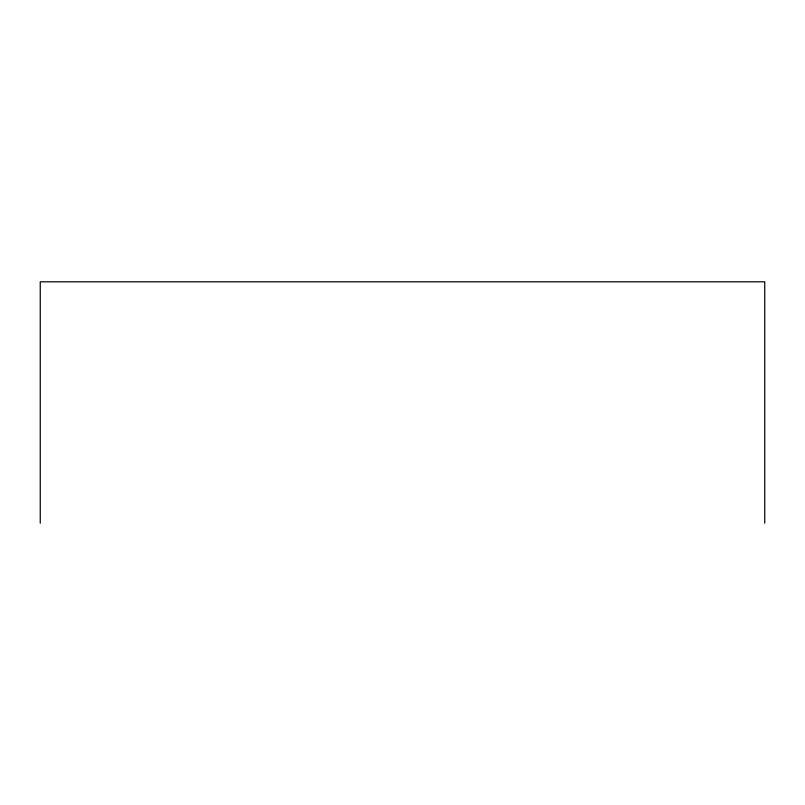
<?xml version="1.0" encoding="UTF-8"?>
<svg xmlns="http://www.w3.org/2000/svg" width="805" height="805" viewBox="0 0 805 805"><rect width="100%" height="100%" fill="white"/><g stroke="black" fill="none" stroke-linecap="round" stroke-linejoin="round"><path stroke-width="1.21" d="M764.75 523.2L764.75 281.8L40.25 281.8L40.25 523.2"/></g></svg>
